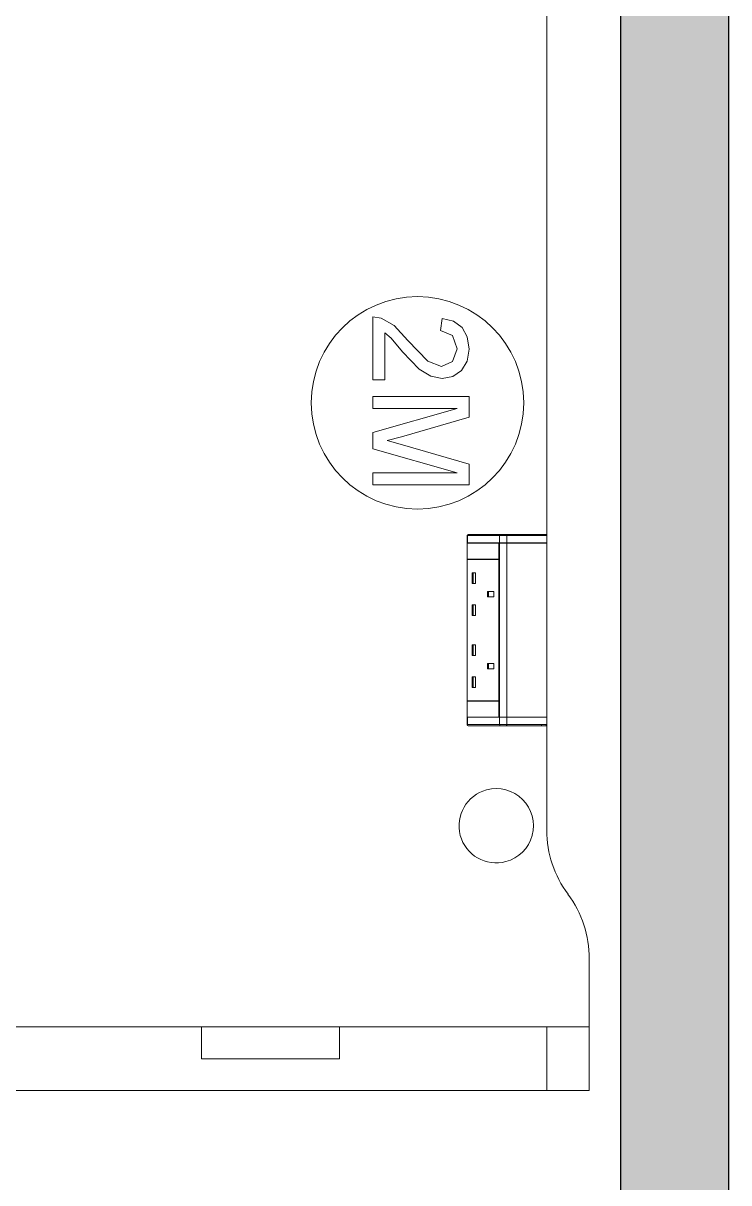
# Model space of a CAD drawing. Header units: millimetres. Extents: x 155927 to 317870, y -36033 to 97293.
# Drawn here: x 164332 to 164996, y 32534 to 33626 of the extents above; entities that cross this region are included whole.
import ezdxf

# ---------------------------------------------------------------- set-up
doc = ezdxf.new("R2010")
doc.units = ezdxf.units.MM
doc.header["$MEASUREMENT"] = 0
for name, color, linetype, lineweight in [('A-WALL-PATT', 7, 'CONTINUOUS', 9), ('I-FURN', 8, 'CONTINUOUS', 9), ('I-WALL', 7, 'CONTINUOUS', 9)]:
    doc.layers.add(name, color=color, linetype=linetype, lineweight=lineweight)

msp = doc.modelspace()

# ---------------------------------------------------------------- hatches: boundary and pattern name
at = {"layer": 'A-WALL-PATT'}
msp.add_hatch(color=256, dxfattribs=at).paths.add_polyline_path([(164995.7, 29907.6), (164995.7, 34245.6), (164893.7, 34245.6), (164894.8, 29907.6)], flags=0)

# ---------------------------------------------------------------- linework, layer by layer
at = {"layer": 'I-FURN'}
for p, q in [((164824.4, 33143.9), (164824.4, 33976.2)), ((164824.4, 33976.2), (164824.4, 33143.9)), ((164668.6, 33348.6), (164660.8, 33349.8)), ((164660.8, 33349.8), (164660.8, 33290.5)), ((164680.6, 33341.8), (164668.6, 33348.6)), ((164725.8, 33348.4), (164724.4, 33337.1)), ((164736.7, 33345.7), (164725.8, 33348.4)), ((164744.7, 33339.8), (164736.7, 33345.7)), ((164672.1, 33290.5), (164672.1, 33334.9)), ((164672.1, 33334.9), (164677.8, 33329.8)), ((164693.7, 33327.6), (164680.6, 33341.8)), ((164724.4, 33337.1), (164735.8, 33332.4)), ((164735.8, 33332.4), (164739.9, 33319.9)), ((164749.6, 33331), (164744.7, 33339.8)), ((164677.8, 33329.8), (164688.7, 33316.8)), ((164712.5, 33308.1), (164693.7, 33327.6)), ((164751.2, 33319.6), (164749.6, 33331)), ((164688.7, 33316.8), (164704.2, 33300.6)), ((164739.9, 33319.9), (164735.7, 33307.8)), ((164749.4, 33308.2), (164751.2, 33319.6)), ((164704.2, 33300.6), (164715.3, 33293.9)), ((164725.3, 33303.2), (164712.5, 33308.1)), ((164735.7, 33307.8), (164725.3, 33303.2)), ((164735.9, 33293.8), (164744, 33299.4)), ((164744, 33299.4), (164749.4, 33308.2)), ((164660.8, 33290.5), (164672.1, 33290.5)), ((164715.3, 33293.9), (164726, 33291.9)), ((164726, 33291.9), (164735.9, 33293.8)), ((164660.8, 33275), (164660.8, 33263.7)), ((164751.2, 33275), (164660.8, 33275)), ((164751.2, 33255.5), (164751.2, 33275)), ((164660.8, 33263.7), (164739.9, 33263.7)), ((164739.9, 33263.7), (164660.8, 33241)), ((164687.5, 33237), (164751.2, 33255.5)), ((164660.8, 33241), (164660.8, 33225.6)), ((164674.2, 33233.3), (164687.5, 33237)), ((164660.8, 33225.6), (164739.9, 33202.9)), ((164688.6, 33229.3), (164674.2, 33233.3)), ((164751.2, 33211.1), (164688.6, 33229.3)), ((164739.9, 33202.9), (164660.8, 33202.9)), ((164660.8, 33202.9), (164660.8, 33191.6)), ((164751.2, 33191.6), (164751.2, 33211.1)), ((164660.8, 33191.6), (164751.2, 33191.6)), ((164749.3, 33136.8), (164749.3, 33121.8)), ((164779.1, 33136.8), (164749.3, 33136.8)), ((164749.5, 33136.9), (164749.5, 33143.9)), ((164749.7, 33143.9), (164749.5, 33143.9)), ((164749.5, 33136.9), (164749.5, 33143.9)), ((164749.5, 33136.9), (164749.5, 33143.9)), ((164749.7, 33136.9), (164749.5, 33136.9)), ((164749.5, 32972.9), (164749.5, 33136.8)), ((164780, 33143.9), (164749.7, 33143.9)), ((164749.7, 33143.9), (164749.7, 33136.9)), ((164780, 33136.9), (164749.7, 33136.9)), ((164749.9, 33144.7), (164749.9, 33144.6)), ((164750.5, 33144.9), (164780.8, 33144.9)), ((164750.5, 33144.9), (164780.8, 33144.9)), ((164779.1, 33121.8), (164779.1, 33136.8)), ((164779.1, 33136.8), (164781.6, 33136.8)), ((164779.3, 33136.8), (164779.3, 33121.8)), ((164780, 33136.8), (164779.3, 33136.8)), ((164786.9, 33143.9), (164780, 33143.9)), ((164780, 33143.9), (164780, 33136.9)), ((164786.9, 33136.9), (164780, 33136.9)), ((164780, 33136.8), (164786.9, 33136.8)), ((164780, 32972.9), (164780, 33136.8)), ((164819.4, 33144.9), (164780.8, 33144.9)), ((164780.8, 33144.9), (164786.3, 33144.9)), ((164786.3, 33144.9), (164823.4, 33144.9)), ((164824.4, 33143.9), (164786.9, 33143.9)), ((164786.9, 33143.9), (164786.9, 33136.9)), ((164824.4, 33136.9), (164786.9, 33136.9)), ((164786.9, 33136.8), (164824.4, 33136.8)), ((164786.9, 32972.9), (164786.9, 33136.8)), ((164819.4, 33143.9), (164819.4, 33144.9)), ((164823.4, 33144.9), (164819.4, 33144.9)), ((164823.4, 33144.9), (164823.4, 33144.9)), ((164824.4, 33143.9), (164824.4, 33136.9)), ((164824.4, 33143.9), (164824.4, 33136.9)), ((164824.4, 33136.8), (164824.4, 32972.9)), ((164824.4, 32972.9), (164824.4, 33136.8)), ((164749.3, 33121.8), (164779.1, 33121.8)), ((164749.3, 33121.3), (164749.3, 32988.3)), ((164749.3, 33121.3), (164779.1, 33121.3)), ((164749.7, 33121.8), (164749.7, 33121.3)), ((164779.1, 32988.3), (164779.1, 33121.3)), ((164779.3, 33121.3), (164779.3, 32988.3)), ((164754.3, 33108.7), (164757.2, 33108.7)), ((164754.3, 33098.7), (164754.3, 33108.7)), ((164755.1, 33098.7), (164755.1, 33108.7)), ((164757.2, 33098.7), (164757.2, 33108.7)), ((164754.3, 33098.7), (164757.2, 33098.7)), ((164768.7, 33091.2), (164774.4, 33091.2)), ((164768.7, 33086.2), (164768.7, 33091.2)), ((164768.7, 33086.2), (164774.4, 33086.2)), ((164769.4, 33086.2), (164769.4, 33091.2)), ((164774.4, 33086.2), (164774.4, 33091.2)), ((164754.3, 33078.7), (164757.2, 33078.7)), ((164754.3, 33068.7), (164754.3, 33078.7)), ((164755.1, 33068.7), (164755.1, 33078.7)), ((164757.2, 33068.7), (164757.2, 33078.7)), ((164754.3, 33068.7), (164757.2, 33068.7)), ((164754.3, 33040.9), (164757.2, 33040.9)), ((164754.3, 33030.9), (164754.3, 33040.9)), ((164755.1, 33030.9), (164755.1, 33040.9)), ((164757.2, 33030.9), (164757.2, 33040.9)), ((164754.3, 33030.9), (164757.2, 33030.9)), ((164768.7, 33023.4), (164774.4, 33023.4)), ((164768.7, 33018.4), (164768.7, 33023.4)), ((164774.4, 33018.4), (164768.7, 33018.4)), ((164769.4, 33018.4), (164769.4, 33023.4)), ((164774.4, 33023.4), (164774.4, 33018.4)), ((164754.3, 33010.9), (164757.2, 33010.9)), ((164754.3, 33000.9), (164754.3, 33010.9)), ((164755.1, 33000.9), (164755.1, 33010.9)), ((164757.2, 33000.9), (164757.2, 33010.9)), ((164754.3, 33000.9), (164757.2, 33000.9)), ((164749.3, 32988.3), (164779.1, 32988.3)), ((164779.1, 32987.8), (164749.3, 32987.8)), ((164749.3, 32987.8), (164749.3, 32972.8)), ((164749.7, 32988.3), (164749.7, 32987.8)), ((164779.1, 32972.8), (164779.1, 32987.8)), ((164779.3, 32987.8), (164779.3, 32972.9)), ((164749.3, 32972.8), (164779.1, 32972.8)), ((164749.5, 32965.8), (164749.5, 32972.8)), ((164749.5, 32965.8), (164749.5, 32972.8)), ((164749.5, 32972.8), (164749.5, 32965.8)), ((164749.5, 32972.8), (164749.7, 32972.8)), ((164749.7, 32965.8), (164749.7, 32972.8)), ((164749.7, 32972.8), (164780, 32972.8)), ((164779.3, 32972.9), (164780, 32972.9)), ((164786.9, 32972.9), (164780, 32972.9)), ((164780, 32965.8), (164780, 32972.8)), ((164780, 32972.8), (164786.9, 32972.8)), ((164824.4, 32972.9), (164786.9, 32972.9)), ((164786.9, 32965.8), (164786.9, 32972.8)), ((164786.9, 32972.8), (164824.4, 32972.8)), ((164824.4, 32972.8), (164824.4, 32965.8)), ((164824.4, 32965.8), (164824.4, 32972.8)), ((164749.5, 32965.8), (164749.7, 32965.8)), ((164749.7, 32965.8), (164780, 32965.8)), ((164749.9, 32965), (164749.9, 32965)), ((164780.8, 32964.8), (164750.5, 32964.8)), ((164780.8, 32964.8), (164750.5, 32964.8)), ((164780, 32965.8), (164786.9, 32965.8)), ((164780.8, 32964.8), (164819.4, 32964.8)), ((164786.3, 32964.8), (164780.8, 32964.8)), ((164823.4, 32964.8), (164786.3, 32964.8)), ((164786.9, 32965.8), (164824.4, 32965.8)), ((164819.4, 32964.8), (164819.4, 32965.8)), ((164819.4, 32964.8), (164823.4, 32964.8)), ((164824.4, 32866.2), (164824.4, 32965.8)), ((164824.4, 32965.8), (164824.4, 32866.2)), ((164864.4, 32621.2), (164864.4, 32745.1)), ((164864.4, 32745.1), (164864.4, 32621.2)), ((164064.4, 32681.2), (164499.4, 32681.2)), ((164824.4, 32681.2), (164104.4, 32681.2)), ((164499.4, 32681.2), (164629.4, 32681.2)), ((164499.4, 32681.2), (164499.4, 32651.2)), ((164499.4, 32651.2), (164499.4, 32681.2)), ((164629.4, 32681.2), (164864.4, 32681.2)), ((164629.4, 32681.2), (164629.4, 32651.2)), ((164629.4, 32681.2), (164629.4, 32651.2)), ((164864.4, 32681.2), (164824.4, 32681.2)), ((164824.4, 32681.2), (164824.4, 32621.2)), ((164824.4, 32681.2), (164824.4, 32621.2)), ((164864.4, 32681.2), (164864.4, 32621.2)), ((164864.4, 32681.2), (164864.4, 32621.2)), ((164629.4, 32651.2), (164499.4, 32651.2)), ((164499.4, 32651.2), (164629.4, 32651.2)), ((164864.4, 32621.2), (164064.4, 32621.2)), ((164064.4, 32621.2), (164864.4, 32621.2)), ((164864.4, 32621.2), (164064.4, 32621.2)), ((164104.4, 32621.2), (164824.4, 32621.2)), ((164824.4, 32621.2), (164864.4, 32621.2))]:
    msp.add_line(p, q, dxfattribs=at)
at = {"layer": 'I-FURN', "flags": 128}
for points in [[(164749.7, 33144.4), (164749.6, 33144.4), (164749.6, 33144.3), (164749.6, 33144.3), (164749.6, 33144.2), (164749.6, 33144.2), (164749.6, 33144.2), (164749.5, 33144.1), (164749.5, 33144.1), (164749.5, 33144.1), (164749.5, 33144), (164749.5, 33144), (164749.5, 33143.9), (164749.5, 33143.9), (164749.5, 33143.9)], [(164780.8, 33144.9), (164780.9, 33144.9), (164781, 33144.9), (164781.1, 33144.9), (164781.2, 33144.9), (164781.3, 33144.9), (164781.4, 33144.9), (164781.6, 33144.9), (164781.7, 33144.9), (164781.8, 33144.9), (164781.9, 33144.9), (164782.1, 33144.9), (164782.2, 33144.9), (164782.4, 33144.9), (164782.5, 33144.9), (164782.7, 33144.9), (164782.8, 33144.9), (164783, 33144.9), (164783.1, 33144.9), (164783.3, 33144.9), (164783.4, 33144.9), (164783.6, 33144.9), (164783.8, 33144.9), (164783.9, 33144.9), (164784.1, 33144.9), (164784.2, 33144.9), (164784.4, 33144.9), (164784.6, 33144.9), (164784.7, 33144.9), (164784.9, 33144.9), (164785, 33144.9), (164785.2, 33144.9), (164785.3, 33144.9), (164785.5, 33144.9), (164785.6, 33144.9), (164785.8, 33144.9), (164785.9, 33144.9), (164786.1, 33144.9), (164786.2, 33144.9), (164786.3, 33144.9)], [(164786.3, 33144.9), (164789.1, 33144.9), (164791.8, 33144.9), (164794.4, 33144.9), (164796.9, 33144.9), (164799.4, 33144.9), (164801.7, 33144.9), (164803.9, 33144.9), (164806.1, 33144.9), (164808.1, 33144.9), (164810, 33144.9), (164811.8, 33144.9), (164813.4, 33144.9), (164815, 33144.9), (164816.4, 33144.9), (164817.7, 33144.9), (164818.9, 33144.9), (164819.9, 33144.9), (164820.8, 33144.9), (164821.6, 33144.9), (164822.3, 33144.9), (164822.8, 33144.9), (164823.2, 33144.9), (164823.4, 33144.9)], [(164823.4, 33144.9), (164823.4, 33144.9), (164823.4, 33144.9), (164823.3, 33144.9), (164823.3, 33144.9), (164823.3, 33144.9), (164823.2, 33144.9), (164823.2, 33144.9), (164823.2, 33144.9), (164823.1, 33144.9), (164823, 33144.9), (164823, 33144.9), (164822.9, 33144.9), (164822.8, 33144.9), (164822.8, 33144.9), (164822.7, 33144.9), (164822.6, 33144.9), (164822.5, 33144.9), (164822.4, 33144.9), (164822.3, 33144.9), (164822.2, 33144.9), (164822, 33144.9), (164821.9, 33144.9), (164821.8, 33144.9), (164821.7, 33144.9), (164821.5, 33144.9), (164821.4, 33144.9), (164821.2, 33144.9), (164821.1, 33144.9), (164821, 33144.9), (164820.8, 33144.9), (164820.7, 33144.9), (164820.5, 33144.9), (164820.4, 33144.9), (164820.2, 33144.9), (164820, 33144.9), (164819.9, 33144.9), (164819.7, 33144.9), (164819.6, 33144.9), (164819.4, 33144.9), (164819.4, 33144.9)], [(164824.4, 33143.9), (164824.4, 33143.9), (164824.4, 33144), (164824.4, 33144), (164824.4, 33144), (164824.3, 33144.1), (164824.3, 33144.1), (164824.3, 33144.2), (164824.3, 33144.2), (164824.3, 33144.2), (164824.3, 33144.3), (164824.3, 33144.3), (164824.3, 33144.3), (164824.2, 33144.4), (164824.2, 33144.4), (164824.2, 33144.5), (164824.2, 33144.5), (164824.1, 33144.5), (164824.1, 33144.5), (164824.1, 33144.6), (164824.1, 33144.6), (164824, 33144.6), (164824, 33144.7), (164824, 33144.7), (164823.9, 33144.7), (164823.9, 33144.7), (164823.9, 33144.7), (164823.8, 33144.8), (164823.8, 33144.8), (164823.8, 33144.8), (164823.7, 33144.8), (164823.7, 33144.8), (164823.7, 33144.8), (164823.6, 33144.9), (164823.6, 33144.9), (164823.5, 33144.9), (164823.5, 33144.9), (164823.5, 33144.9), (164823.4, 33144.9), (164823.4, 33144.9), (164823.4, 33144.9)], [(164749.5, 32965.8), (164749.5, 32965.7), (164749.5, 32965.7), (164749.5, 32965.6), (164749.5, 32965.6), (164749.5, 32965.6), (164749.5, 32965.5), (164749.6, 32965.5), (164749.6, 32965.4), (164749.6, 32965.4), (164749.6, 32965.4), (164749.6, 32965.3), (164749.6, 32965.3), (164749.7, 32965.3)], [(164786.3, 32964.8), (164786.2, 32964.8), (164786.1, 32964.8), (164785.9, 32964.8), (164785.8, 32964.8), (164785.6, 32964.8), (164785.5, 32964.8), (164785.3, 32964.8), (164785.2, 32964.8), (164785, 32964.8), (164784.9, 32964.8), (164784.7, 32964.8), (164784.6, 32964.8), (164784.4, 32964.8), (164784.2, 32964.8), (164784.1, 32964.8), (164783.9, 32964.8), (164783.8, 32964.8), (164783.6, 32964.8), (164783.4, 32964.8), (164783.3, 32964.8), (164783.1, 32964.8), (164783, 32964.8), (164782.8, 32964.8), (164782.7, 32964.8), (164782.5, 32964.8), (164782.4, 32964.8), (164782.2, 32964.8), (164782.1, 32964.8), (164781.9, 32964.8), (164781.8, 32964.8), (164781.7, 32964.8), (164781.6, 32964.8), (164781.4, 32964.8), (164781.3, 32964.8), (164781.2, 32964.8), (164781.1, 32964.8), (164781, 32964.8), (164780.9, 32964.8), (164780.8, 32964.8)], [(164823.4, 32964.8), (164823.1, 32964.8), (164822.7, 32964.8), (164822.1, 32964.8), (164821.4, 32964.8), (164820.6, 32964.8), (164819.7, 32964.8), (164818.6, 32964.8), (164817.4, 32964.8), (164816, 32964.8), (164814.6, 32964.8), (164813, 32964.8), (164811.3, 32964.8), (164809.5, 32964.8), (164807.5, 32964.8), (164805.5, 32964.8), (164803.4, 32964.8), (164801.1, 32964.8), (164798.7, 32964.8), (164796.3, 32964.8), (164793.7, 32964.8), (164791.1, 32964.8), (164788.4, 32964.8), (164786.3, 32964.8)], [(164819.4, 32964.8), (164819.5, 32964.8), (164819.7, 32964.8), (164819.8, 32964.8), (164820, 32964.8), (164820.2, 32964.8), (164820.3, 32964.8), (164820.5, 32964.8), (164820.6, 32964.8), (164820.8, 32964.8), (164820.9, 32964.8), (164821.1, 32964.8), (164821.2, 32964.8), (164821.4, 32964.8), (164821.5, 32964.8), (164821.6, 32964.8), (164821.8, 32964.8), (164821.9, 32964.8), (164822, 32964.8), (164822.1, 32964.8), (164822.2, 32964.8), (164822.3, 32964.8), (164822.4, 32964.8), (164822.5, 32964.8), (164822.6, 32964.8), (164822.7, 32964.8), (164822.8, 32964.8), (164822.9, 32964.8), (164823, 32964.8), (164823, 32964.8), (164823.1, 32964.8), (164823.1, 32964.8), (164823.2, 32964.8), (164823.2, 32964.8), (164823.3, 32964.8), (164823.3, 32964.8), (164823.3, 32964.8), (164823.3, 32964.8), (164823.4, 32964.8), (164823.4, 32964.8)], [(164823.4, 32964.8), (164823.4, 32964.8), (164823.4, 32964.8), (164823.5, 32964.8), (164823.5, 32964.8), (164823.6, 32964.8), (164823.6, 32964.8), (164823.6, 32964.8), (164823.7, 32964.8), (164823.7, 32964.8), (164823.8, 32964.8), (164823.8, 32964.9), (164823.8, 32964.9), (164823.9, 32964.9), (164823.9, 32964.9), (164823.9, 32964.9), (164824, 32965), (164824, 32965), (164824, 32965), (164824.1, 32965), (164824.1, 32965.1), (164824.1, 32965.1), (164824.1, 32965.1), (164824.2, 32965.2), (164824.2, 32965.2), (164824.2, 32965.2), (164824.2, 32965.3), (164824.2, 32965.3), (164824.3, 32965.3), (164824.3, 32965.4), (164824.3, 32965.4), (164824.3, 32965.4), (164824.3, 32965.5), (164824.3, 32965.5), (164824.3, 32965.6), (164824.3, 32965.6), (164824.4, 32965.6), (164824.4, 32965.7), (164824.4, 32965.7), (164824.4, 32965.8), (164824.4, 32965.8)], [(164823.4, 32964.8), (164823.4, 32964.8), (164823.4, 32964.8)]]:
    msp.add_lwpolyline(points, dxfattribs=at)
at = {"layer": 'I-FURN'}
for centre, radius, start, end in [((164702.7, 33268.9), 100, 90, 270), ((164702.7, 33268.9), 100, 270, 90), ((164776.8, 32870.6), 35, 105, 285), ((164776.8, 32870.6), 35, 345.2996, 105), ((164924.4, 32866.2), 100, 180, 216.8699), ((164924.4, 32866.2), 100, 180, 216.8699), ((164776.8, 32870.6), 35, 285, 345), ((164764.3, 32746.2), 100, 359.3744, 36.8699), ((164764.3, 32746.2), 100, 359.3744, 36.8699)]:
    msp.add_arc(centre, radius, start, end, dxfattribs=at)
at = {"layer": 'I-FURN', "extrusion": (0, 0, -1)}
for centre, major_axis, ratio, start_param, end_param in [((164750.5, 33143.9), (0, 1), 0.819152, 4.712389, 6.283185), ((164780.8, 33143.9), (0, 1), 0.819152, 4.712389, 6.283185), ((164786.3, 33143.9), (0, 1), 0.56467, 0, 1.570796), ((164823.4, 33143.9), (0, 1), 0.998113, 0, 1.570796), ((164750.5, 32965.8), (0, -1), 0.819152, 0, 1.570796), ((164780.8, 32965.8), (0, 1), 0.819152, 3.141593, 4.712389), ((164786.3, 32965.8), (0, 1), 0.56467, 1.570796, 3.141593), ((164823.4, 32965.8), (0, 1), 0.998113, 1.570796, 3.141593)]:
    msp.add_ellipse(centre, major_axis=major_axis, ratio=ratio, start_param=start_param, end_param=end_param, dxfattribs=at)
at = {"layer": 'I-WALL', "lineweight": 30}
for p, q in [((164893.7, 34245.6), (164893.7, 29907.6)), ((164995.7, 29907.6), (164995.7, 34245.6))]:
    msp.add_line(p, q, dxfattribs=at)

doc.saveas('drawing.dxf')
